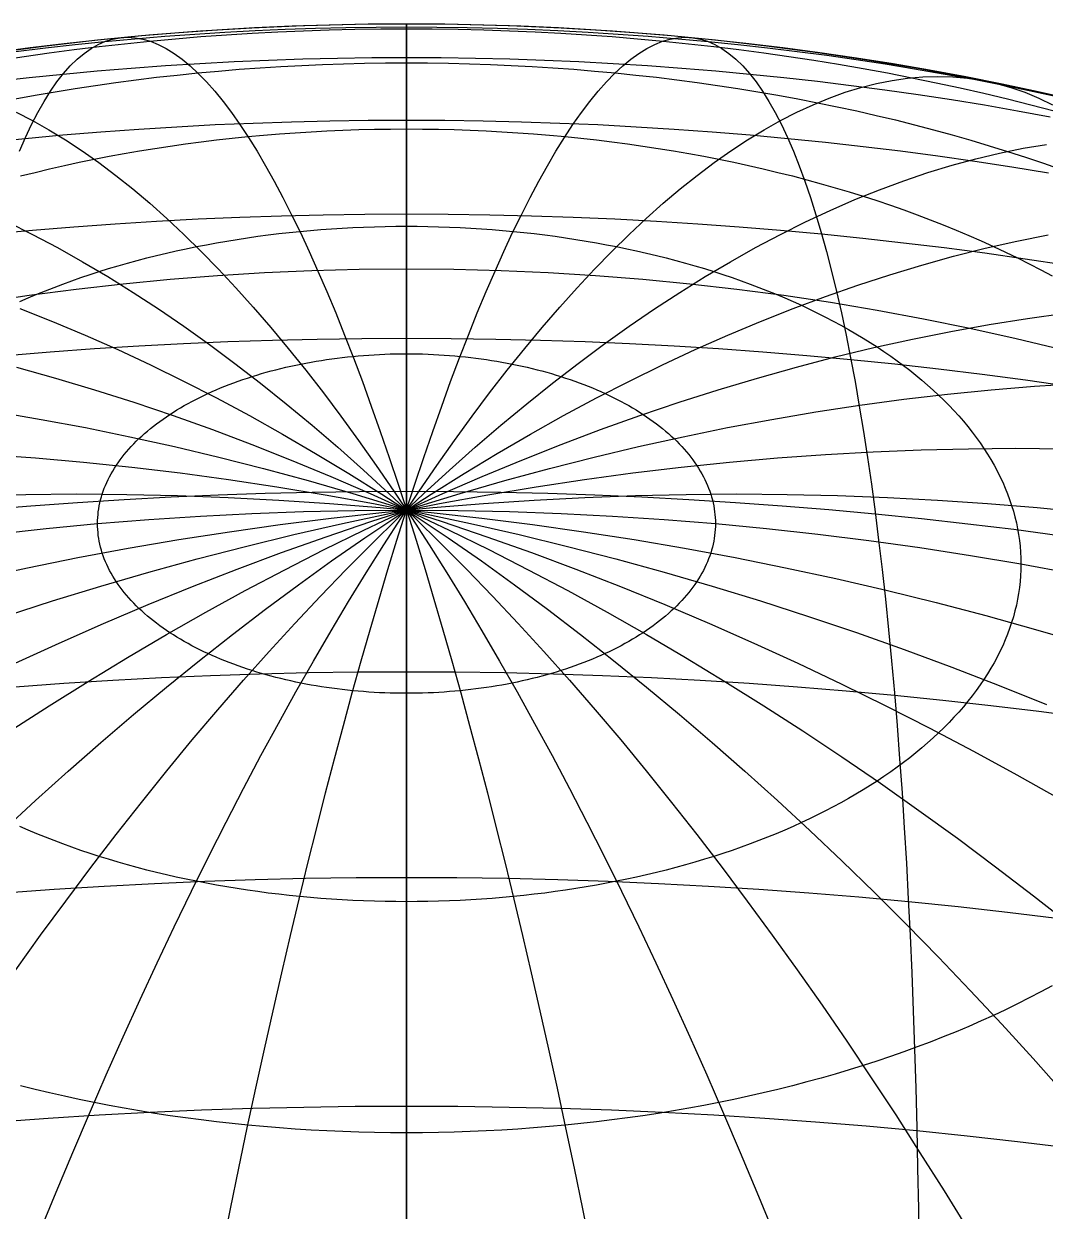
# Model space of a CAD drawing. Header units: millimetres. Extents: x -85 to 85, y -85 to 85.
# Drawn here: x -11.01 to 18.37, y 50.85 to 85 of the extents above; entities that cross this region are included whole.
import ezdxf

# ---------------------------------------------------------------- set-up
doc = ezdxf.new("R2010")
doc.units = ezdxf.units.MM
for name, color, linetype in [('CUT_OUTER', 1, 'Continuous'), ('ENGRAVE', 7, 'Continuous'), ('ENGRAVE_FINE', 8, 'Continuous')]:
    doc.layers.add(name, color=color, linetype=linetype)

msp = doc.modelspace()

# ---------------------------------------------------------------- linework, layer by layer
at = {"layer": 'CUT_OUTER'}
msp.add_circle((0, 0), 85, dxfattribs=at)
at = {"layer": 'ENGRAVE'}
msp.add_lwpolyline([(-11.8297, 84.1728), (-10.3589, 84.3664), (-8.8849, 84.5344), (-7.4082, 84.6765), (-5.9293, 84.7929), (-4.4486, 84.8835), (-2.9665, 84.9482), (-1.4835, 84.9871), (0, 85), (1.4835, 84.9871), (2.9665, 84.9482), (4.4486, 84.8835), (5.9293, 84.7929), (7.4082, 84.6765), (8.8849, 84.5344), (10.3589, 84.3664), (11.8297, 84.1728), (13.2969, 83.9535), (14.7601, 83.7087), (16.2188, 83.4383), (17.6725, 83.1425), (19.1208, 82.8215)], dxfattribs=at)
at = {"layer": 'ENGRAVE_FINE'}
for points in [[(-11.7146, 83.9515), (-10.9998, 84.0604), (-10.2817, 84.1625), (-9.5604, 84.2576), (-8.8362, 84.3458), (-8.1094, 84.4271), (-7.38, 84.5014), (-6.6485, 84.5687), (-5.9149, 84.6289), (-5.1794, 84.6821), (-4.4425, 84.7283), (-3.7041, 84.7673), (-2.9647, 84.7993), (-2.2243, 84.8242), (-1.4832, 84.842), (-0.7417, 84.8526), (0, 84.8562), (0.7417, 84.8526), (1.4832, 84.842), (2.2243, 84.8242), (2.9647, 84.7993), (3.7041, 84.7673), (4.4425, 84.7283), (5.1794, 84.6821), (5.9149, 84.6289), (6.6485, 84.5687), (7.38, 84.5014), (8.1094, 84.4271), (8.8362, 84.3458), (9.5604, 84.2576), (10.2817, 84.1625), (10.9998, 84.0604), (11.7146, 83.9515), (12.4258, 83.8357), (13.1332, 83.7132), (13.8366, 83.5838), (14.5359, 83.4478), (15.2306, 83.305), (15.9208, 83.1556), (16.6061, 82.9997), (17.2863, 82.8371), (17.9613, 82.6681), (18.6308, 82.4926)], [(-11.2389, 84.2043), (-10.3876, 84.308), (-9.5332, 84.4035), (-8.6758, 84.4909), (-7.8157, 84.5699), (-6.9533, 84.6408), (-6.0888, 84.7033), (-5.2224, 84.7576), (-4.3545, 84.8035), (-3.4852, 84.8411), (-2.6148, 84.8703), (-1.7436, 84.8912), (-0.872, 84.9038), (0, 84.908), (0.872, 84.9038), (1.7436, 84.8912), (2.6148, 84.8703), (3.4852, 84.8411), (4.3545, 84.8035), (5.2224, 84.7576), (6.0888, 84.7033), (6.9533, 84.6408), (7.8157, 84.5699), (8.6758, 84.4909), (9.5332, 84.4035), (10.3876, 84.308), (11.2389, 84.2043), (12.0868, 84.0924), (12.9311, 83.9725), (13.7713, 83.8444), (14.6074, 83.7083), (15.439, 83.5642), (16.266, 83.4122), (17.0879, 83.2522), (17.9047, 83.0844), (18.716, 82.9088)], [(0, 49.9617), (0, 51.1543), (0, 52.3312), (0, 53.4922), (0, 54.6369), (0, 55.765), (0, 56.8761), (0, 57.9699), (0, 59.046), (0, 60.1041), (0, 61.1439), (0, 62.1651), (0, 63.1673), (0, 64.1503), (0, 65.1138), (0, 66.0574), (0, 66.9809), (0, 67.884), (0, 68.7664), (0, 69.6279), (0, 70.4682), (0, 71.287), (0, 72.0841), (0, 72.8592), (0, 73.6122), (0, 74.3427), (0, 75.0505), (0, 75.7356), (0, 76.3975), (0, 77.0362), (0, 77.6514), (0, 78.2429), (0, 78.8106), (0, 79.3543), (0, 79.8739), (0, 80.3691), (0, 80.8398), (0, 81.2859), (0, 81.7072), (0, 82.1037), (0, 82.4751), (0, 82.8215), (0, 83.1425), (0, 83.4383), (0, 83.7087), (0, 83.9535), (0, 84.1728), (0, 84.3664), (0, 84.5344), (0, 84.6765), (0, 84.7929), (0, 84.8835), (0, 84.9482), (0, 84.9871), (0, 85), (0, 84.9871), (0, 84.9482), (0, 84.8835), (0, 84.7929), (0, 84.6765), (0, 84.5344), (0, 84.3664), (0, 84.1728), (0, 83.9535), (0, 83.7087), (0, 83.4383), (0, 83.1425), (0, 82.8215), (0, 82.4751), (0, 82.1037), (0, 81.7072), (0, 81.2859), (0, 80.8398), (0, 80.3691), (0, 79.8739), (0, 79.3543), (0, 78.8106), (0, 78.2429), (0, 77.6514), (0, 77.0362), (0, 76.3975), (0, 75.7356), (0, 75.0505), (0, 74.3427), (0, 73.6122), (0, 72.8592), (0, 72.0841), (0, 71.287), (0, 70.4682), (0, 69.6279), (0, 68.7664), (0, 67.884), (0, 66.9809), (0, 66.0574), (0, 65.1138), (0, 64.1503), (0, 63.1673), (0, 62.1651), (0, 61.1439), (0, 60.1041), (0, 59.046), (0, 57.9699), (0, 56.8761), (0, 55.765), (0, 54.6369), (0, 53.4922), (0, 52.3312), (0, 51.1543), (0, 49.9617)], [(-11.1281, 81.3344), (-10.9571, 81.7291), (-10.7829, 82.0988), (-10.6053, 82.4435), (-10.4245, 82.7632), (-10.2406, 83.0576), (-10.0535, 83.3267), (-9.8634, 83.5704), (-9.6702, 83.7887), (-9.4742, 83.9815), (-9.2752, 84.1486), (-9.0734, 84.2902), (-8.8688, 84.406), (-8.6616, 84.4962), (-8.4517, 84.5606), (-8.2392, 84.5993), (-8.0242, 84.6121), (-7.8068, 84.5993), (-7.587, 84.5606), (-7.3648, 84.4962), (-7.1405, 84.406), (-6.9139, 84.2902), (-6.6853, 84.1486), (-6.4546, 83.9815), (-6.222, 83.7887), (-5.9874, 83.5704), (-5.7511, 83.3267), (-5.513, 83.0576), (-5.2732, 82.7632), (-5.0318, 82.4435), (-4.7888, 82.0988), (-4.5444, 81.7291), (-4.2986, 81.3344), (-4.0516, 80.915), (-3.8032, 80.4709), (-3.5538, 80.0024), (-3.3032, 79.5094), (-3.0516, 78.9922), (-2.7991, 78.451), (-2.5458, 77.8859), (-2.2917, 77.297), (-2.0368, 76.6846), (-1.7814, 76.0489), (-1.5254, 75.39), (-1.2689, 74.7081), (-1.0121, 74.0034), (-0.755, 73.2763), (-0.4976, 72.5268), (-0.24, 71.7552), (0.0176, 70.9617), (0.2751, 70.1466), (0.5327, 69.3102), (0.79, 68.4527), (1.0471, 67.5743), (1.3039, 66.6753), (1.5603, 65.756), (1.8162, 64.8167), (2.0716, 63.8576), (2.3263, 62.8791), (2.5803, 61.8814), (2.8336, 60.8649), (3.086, 59.8298), (3.3374, 58.7765), (3.5878, 57.7053), (3.8371, 56.6166), (4.0853, 55.5106), (4.3322, 54.3876), (4.5778, 53.2481), (4.822, 52.0924), (5.0647, 50.9209), (5.3059, 49.7338)], [(-5.3059, 49.7338), (-5.0647, 50.9209), (-4.822, 52.0924), (-4.5778, 53.2481), (-4.3322, 54.3876), (-4.0853, 55.5106), (-3.8371, 56.6166), (-3.5878, 57.7053), (-3.3374, 58.7765), (-3.086, 59.8298), (-2.8336, 60.8649), (-2.5803, 61.8814), (-2.3263, 62.8791), (-2.0716, 63.8576), (-1.8162, 64.8167), (-1.5603, 65.756), (-1.3039, 66.6753), (-1.0471, 67.5743), (-0.79, 68.4527), (-0.5327, 69.3102), (-0.2751, 70.1466), (-0.0176, 70.9617), (0.24, 71.7552), (0.4976, 72.5268), (0.755, 73.2763), (1.0121, 74.0034), (1.2689, 74.7081), (1.5254, 75.39), (1.7814, 76.0489), (2.0368, 76.6846), (2.2917, 77.297), (2.5458, 77.8859), (2.7991, 78.451), (3.0516, 78.9922), (3.3032, 79.5094), (3.5538, 80.0024), (3.8032, 80.4709), (4.0516, 80.915), (4.2986, 81.3344), (4.5444, 81.7291), (4.7888, 82.0988), (5.0318, 82.4435), (5.2732, 82.7632), (5.513, 83.0576), (5.7511, 83.3267), (5.9874, 83.5704), (6.222, 83.7887), (6.4546, 83.9815), (6.6853, 84.1486), (6.9139, 84.2902), (7.1405, 84.406), (7.3648, 84.4962), (7.587, 84.5606), (7.8068, 84.5993), (8.0242, 84.6121), (8.2392, 84.5993), (8.4517, 84.5606), (8.6616, 84.4962), (8.8688, 84.406), (9.0734, 84.2902), (9.2752, 84.1486), (9.4742, 83.9815), (9.6702, 83.7887), (9.8634, 83.5704), (10.0535, 83.3267), (10.2406, 83.0576), (10.4245, 82.7632), (10.6053, 82.4435), (10.7829, 82.0988), (10.9571, 81.7291), (11.1281, 81.3344), (11.2956, 80.915), (11.4597, 80.4709), (11.6203, 80.0024), (11.7774, 79.5094), (11.9308, 78.9922), (12.0807, 78.451), (12.2268, 77.8859), (12.3693, 77.297), (12.508, 76.6846), (12.6428, 76.0489), (12.7738, 75.39), (12.901, 74.7081), (13.0241, 74.0034), (13.1434, 73.2763), (13.2586, 72.5268), (13.3698, 71.7552), (13.4769, 70.9617), (13.5799, 70.1466), (13.6787, 69.3102), (13.7734, 68.4527), (13.8639, 67.5743), (13.9502, 66.6753), (14.0323, 65.756), (14.11, 64.8167), (14.1835, 63.8576), (14.2526, 62.8791), (14.3174, 61.8814), (14.3778, 60.8649), (14.4339, 59.8298), (14.4856, 58.7765), (14.5328, 57.7053), (14.5756, 56.6166), (14.614, 55.5106), (14.6479, 54.3876), (14.6774, 53.2481), (14.7024, 52.0924), (14.7229, 50.9209), (14.7389, 49.7338)], [(-11.8252, 83.3465), (-10.8525, 83.4552), (-9.8764, 83.5546), (-8.8974, 83.6447), (-7.9156, 83.7253), (-6.9315, 83.7965), (-5.9452, 83.8582), (-4.9571, 83.9105), (-3.9675, 83.9533), (-2.9767, 83.9866), (-1.9849, 84.0104), (-0.9926, 84.0247), (0, 84.0294), (0.9926, 84.0247), (1.9849, 84.0104), (2.9767, 83.9866), (3.9675, 83.9533), (4.9571, 83.9105), (5.9452, 83.8582), (6.9315, 83.7965), (7.9156, 83.7253), (8.8974, 83.6447), (9.8764, 83.5546), (10.8525, 83.4552), (11.8252, 83.3465), (12.7943, 83.2284), (13.7596, 83.1011), (14.7206, 82.9645), (15.6772, 82.8187), (16.629, 82.6638), (17.5757, 82.4998), (18.517, 82.3267)], [(-11.2557, 82.8397), (-10.6835, 82.9449), (-10.1081, 83.0446), (-9.5295, 83.1388), (-8.9481, 83.2274), (-8.3639, 83.3104), (-7.7771, 83.3878), (-7.1881, 83.4596), (-6.5968, 83.5257), (-6.0035, 83.5861), (-5.4083, 83.6408), (-4.8116, 83.6898), (-4.2133, 83.7331), (-3.6138, 83.7707), (-3.0132, 83.8024), (-2.4117, 83.8285), (-1.8094, 83.8487), (-1.2066, 83.8632), (-0.6034, 83.8718), (0, 83.8747), (0.6034, 83.8718), (1.2066, 83.8632), (1.8094, 83.8487), (2.4117, 83.8285), (3.0132, 83.8024), (3.6138, 83.7707), (4.2133, 83.7331), (4.8116, 83.6898), (5.4083, 83.6408), (6.0035, 83.5861), (6.5968, 83.5257), (7.1881, 83.4596), (7.7771, 83.3878), (8.3639, 83.3104), (8.9481, 83.2274), (9.5295, 83.1388), (10.1081, 83.0446), (10.6835, 82.9449), (11.2557, 82.8397), (11.8245, 82.729), (12.3897, 82.6129), (12.9511, 82.4914), (13.5086, 82.3645), (14.0619, 82.2323), (14.611, 82.0948), (15.1556, 81.952), (15.6956, 81.8041), (16.2309, 81.651), (16.7611, 81.4928), (17.2863, 81.3295), (17.8062, 81.1612), (18.3207, 80.988), (18.8296, 80.8098)], [(-10.5518, 50.2427), (-10.0775, 51.3987), (-9.6, 52.539), (-9.1196, 53.6633), (-8.6365, 54.7713), (-8.1507, 55.8626), (-7.6625, 56.9368), (-7.1719, 57.9938), (-6.6791, 59.033), (-6.1843, 60.0543), (-5.6876, 61.0573), (-5.1891, 62.0417), (-4.6891, 63.0071), (-4.1877, 63.9534), (-3.6849, 64.8803), (-3.1811, 65.7873), (-2.6763, 66.6743), (-2.1707, 67.541), (-1.6644, 68.3871), (-1.1576, 69.2124), (-0.6505, 70.0167), (-0.1431, 70.7995), (0.3643, 71.5609), (0.8716, 72.3004), (1.3786, 73.0179), (1.8852, 73.7131), (2.3912, 74.3859), (2.8965, 75.0361), (3.4009, 75.6634), (3.9042, 76.2676), (4.4064, 76.8486), (4.9073, 77.4062), (5.4066, 77.9402), (5.9043, 78.4505), (6.4002, 78.9369), (6.8941, 79.3992), (7.386, 79.8374), (7.8756, 80.2512), (8.3628, 80.6406), (8.8474, 81.0054), (9.3294, 81.3456), (9.8085, 81.6609), (10.2846, 81.9514), (10.7576, 82.217), (11.2274, 82.4574), (11.6937, 82.6728), (12.1564, 82.863), (12.6154, 83.028), (13.0706, 83.1676), (13.5218, 83.2819), (13.9689, 83.3709), (14.4117, 83.4344), (14.8502, 83.4726), (15.2841, 83.4853), (15.7134, 83.4726), (16.1379, 83.4344), (16.5574, 83.3709), (16.9719, 83.2819), (17.3813, 83.1676), (17.7853, 83.028), (18.184, 82.863), (18.5771, 82.6728)], [(-11.2274, 82.4574), (-10.7576, 82.217), (-10.2846, 81.9514), (-9.8085, 81.6609), (-9.3294, 81.3456), (-8.8474, 81.0054), (-8.3628, 80.6406), (-7.8756, 80.2512), (-7.386, 79.8374), (-6.8941, 79.3992), (-6.4002, 78.9369), (-5.9043, 78.4505), (-5.4066, 77.9402), (-4.9073, 77.4062), (-4.4064, 76.8486), (-3.9042, 76.2676), (-3.4009, 75.6634), (-2.8965, 75.0361), (-2.3912, 74.3859), (-1.8852, 73.7131), (-1.3786, 73.0179), (-0.8716, 72.3004), (-0.3643, 71.5609), (0.1431, 70.7995), (0.6505, 70.0167), (1.1576, 69.2124), (1.6644, 68.3871), (2.1707, 67.541), (2.6763, 66.6743), (3.1811, 65.7873), (3.6849, 64.8803), (4.1877, 63.9534), (4.6891, 63.0071), (5.1891, 62.0417), (5.6876, 61.0573), (6.1843, 60.0543), (6.6791, 59.033), (7.1719, 57.9938), (7.6625, 56.9368), (8.1507, 55.8626), (8.6365, 54.7713), (9.1196, 53.6633), (9.6, 52.539), (10.0775, 51.3987), (10.5518, 50.2427)], [(-12.0529, 81.5926), (-10.9689, 81.703), (-9.8815, 81.8029), (-8.7912, 81.8925), (-7.6982, 81.9716), (-6.6028, 82.0401), (-5.5054, 82.0982), (-4.4063, 82.1457), (-3.3059, 82.1827), (-2.2045, 82.2091), (-1.1024, 82.225), (0, 82.2303), (1.1024, 82.225), (2.2045, 82.2091), (3.3059, 82.1827), (4.4063, 82.1457), (5.5054, 82.0982), (6.6028, 82.0401), (7.6982, 81.9716), (8.7912, 81.8925), (9.8815, 81.8029), (10.9689, 81.703), (12.0529, 81.5926), (13.1332, 81.4718), (14.2096, 81.3407), (15.2816, 81.1992), (16.3489, 81.0475), (17.4113, 80.8856), (18.4683, 80.7136)], [(-11.1007, 80.622), (-10.6835, 80.7265), (-10.2631, 80.8269), (-9.8396, 80.9233), (-9.4131, 81.0156), (-8.9837, 81.1039), (-8.5515, 81.188), (-8.1168, 81.2679), (-7.6796, 81.3436), (-7.24, 81.4152), (-6.7983, 81.4825), (-6.3544, 81.5456), (-5.9087, 81.6044), (-5.4611, 81.6589), (-5.0119, 81.7091), (-4.5611, 81.755), (-4.109, 81.7966), (-3.6556, 81.8339), (-3.2011, 81.8667), (-2.7456, 81.8952), (-2.2893, 81.9194), (-1.8323, 81.9392), (-1.3747, 81.9545), (-0.9167, 81.9655), (-0.4584, 81.9721), (0, 81.9743), (0.4584, 81.9721), (0.9167, 81.9655), (1.3747, 81.9545), (1.8323, 81.9392), (2.2893, 81.9194), (2.7456, 81.8952), (3.2011, 81.8667), (3.6556, 81.8339), (4.109, 81.7966), (4.5611, 81.755), (5.0119, 81.7091), (5.4611, 81.6589), (5.9087, 81.6044), (6.3544, 81.5456), (6.7983, 81.4825), (7.24, 81.4152), (7.6796, 81.3436), (8.1168, 81.2679), (8.5515, 81.188), (8.9837, 81.1039), (9.4131, 81.0156), (9.8396, 80.9233), (10.2631, 80.8269), (10.6835, 80.7265), (11.1007, 80.622), (11.5145, 80.5135), (11.9247, 80.4011), (12.3313, 80.2848), (12.7342, 80.1646), (13.1332, 80.0406), (13.5282, 79.9127), (13.9191, 79.7811), (14.3057, 79.6457), (14.688, 79.5067), (15.0658, 79.364), (15.439, 79.2177), (15.8075, 79.0679), (16.1712, 78.9145), (16.53, 78.7577), (16.8837, 78.5975), (17.2323, 78.4339), (17.5757, 78.267), (17.9137, 78.0968), (18.2462, 77.9234), (18.5732, 77.7468)], [(-11.2392, 57.7909), (-10.5222, 58.7907), (-9.802, 59.7726), (-9.0787, 60.7363), (-8.3528, 61.6815), (-7.6242, 62.6078), (-6.8934, 63.5151), (-6.1604, 64.4031), (-5.4256, 65.2715), (-4.6891, 66.1199), (-3.9512, 66.9483), (-3.2121, 67.7562), (-2.472, 68.5435), (-1.7311, 69.3099), (-0.9897, 70.0552), (-0.2481, 70.7792), (0.4937, 71.4816), (1.2353, 72.1622), (1.9765, 72.8208), (2.7171, 73.4573), (3.4569, 74.0714), (4.1957, 74.6629), (4.9331, 75.2317), (5.6691, 75.7776), (6.4033, 76.3003), (7.1356, 76.7999), (7.8657, 77.276), (8.5935, 77.7286), (9.3186, 78.1576), (10.0408, 78.5627), (10.76, 78.9439), (11.4759, 79.301), (12.1884, 79.634), (12.8971, 79.9428), (13.6019, 80.2271), (14.3025, 80.4871), (14.9988, 80.7225), (15.6905, 80.9333), (16.3774, 81.1195), (17.0594, 81.281), (17.7361, 81.4177), (18.4075, 81.5296)], [(-11.9412, 78.9561), (-10.7574, 79.065), (-9.5704, 79.1625), (-8.3805, 79.2485), (-7.1881, 79.3232), (-5.9934, 79.3864), (-4.7969, 79.4382), (-3.599, 79.4784), (-2.3999, 79.5072), (-1.2001, 79.5245), (0, 79.5302), (1.2001, 79.5245), (2.3999, 79.5072), (3.599, 79.4784), (4.7969, 79.4382), (5.9934, 79.3864), (7.1881, 79.3232), (8.3805, 79.2485), (9.5704, 79.1625), (10.7574, 79.065), (11.9412, 78.9561), (13.1213, 78.8359), (14.2973, 78.7045), (15.4691, 78.5617), (16.6361, 78.4078), (17.7981, 78.2426), (18.9546, 78.0664)], [(-11.4759, 79.301), (-10.76, 78.9439), (-10.0408, 78.5627), (-9.3186, 78.1576), (-8.5935, 77.7286), (-7.8657, 77.276), (-7.1356, 76.7999), (-6.4033, 76.3003), (-5.6691, 75.7776), (-4.9331, 75.2317), (-4.1957, 74.6629), (-3.4569, 74.0714), (-2.7171, 73.4573), (-1.9765, 72.8208), (-1.2353, 72.1622), (-0.4937, 71.4816), (0.2481, 70.7792), (0.9897, 70.0552), (1.7311, 69.3099), (2.472, 68.5435), (3.2121, 67.7562), (3.9512, 66.9483), (4.6891, 66.1199), (5.4256, 65.2715), (6.1604, 64.4031), (6.8934, 63.5151), (7.6242, 62.6078), (8.3528, 61.6815), (9.0787, 60.7363), (9.802, 59.7726), (10.5222, 58.7907), (11.2392, 57.7909), (11.9528, 56.7735), (12.6628, 55.7389), (13.3689, 54.6872), (14.071, 53.6189), (14.7687, 52.5342), (15.462, 51.4336), (16.1505, 50.3172)], [(-11.6015, 61.7994), (-10.6679, 62.6634), (-9.7311, 63.5083), (-8.7913, 64.3338), (-7.8489, 65.1398), (-6.904, 65.9259), (-5.9571, 66.6919), (-5.0083, 67.4376), (-4.058, 68.1628), (-3.1065, 68.8672), (-2.154, 69.5506), (-1.2009, 70.2129), (-0.2474, 70.8537), (0.7062, 71.473), (1.6596, 72.0705), (2.6124, 72.6461), (3.5645, 73.1995), (4.5154, 73.7306), (5.465, 74.2393), (6.413, 74.7253), (7.3589, 75.1886), (8.3027, 75.629), (9.2439, 76.0463), (10.1823, 76.4405), (11.1176, 76.8114), (12.0495, 77.1589), (12.9777, 77.4829), (13.902, 77.7833), (14.822, 78.06), (15.7376, 78.3129), (16.6483, 78.542), (17.554, 78.7471), (18.4543, 78.9283)], [(-11.1217, 77.0116), (-10.8803, 77.1171), (-10.6356, 77.2203), (-10.3876, 77.3211), (-10.1365, 77.4195), (-9.8823, 77.5155), (-9.6251, 77.6091), (-9.365, 77.7001), (-9.102, 77.7887), (-8.8362, 77.8747), (-8.5678, 77.9582), (-8.2967, 78.0391), (-8.0231, 78.1173), (-7.7471, 78.1929), (-7.4687, 78.2659), (-7.1881, 78.3362), (-6.9052, 78.4038), (-6.6202, 78.4686), (-6.3333, 78.5308), (-6.0443, 78.5901), (-5.7536, 78.6467), (-5.4611, 78.7005), (-5.1669, 78.7514), (-4.8712, 78.7996), (-4.574, 78.8449), (-4.2754, 78.8873), (-3.9754, 78.9269), (-3.6743, 78.9636), (-3.3721, 78.9974), (-3.0688, 79.0282), (-2.7646, 79.0562), (-2.4595, 79.0813), (-2.1537, 79.1034), (-1.8473, 79.1226), (-1.5403, 79.1388), (-1.2328, 79.1521), (-0.9249, 79.1625), (-0.6168, 79.1699), (-0.3084, 79.1743), (0, 79.1758), (0.3084, 79.1743), (0.6168, 79.1699), (0.9249, 79.1625), (1.2328, 79.1521), (1.5403, 79.1388), (1.8473, 79.1226), (2.1537, 79.1034), (2.4595, 79.0813), (2.7646, 79.0562), (3.0688, 79.0282), (3.3721, 78.9974), (3.6743, 78.9636), (3.9754, 78.9269), (4.2754, 78.8873), (4.574, 78.8449), (4.8712, 78.7996), (5.1669, 78.7514), (5.4611, 78.7005), (5.7536, 78.6467), (6.0443, 78.5901), (6.3333, 78.5308), (6.6202, 78.4686), (6.9052, 78.4038), (7.1881, 78.3362), (7.4687, 78.2659), (7.7471, 78.1929), (8.0231, 78.1173), (8.2967, 78.0391), (8.5678, 77.9582), (8.8362, 77.8747), (9.102, 77.7887), (9.365, 77.7001), (9.6251, 77.6091), (9.8823, 77.5155), (10.1365, 77.4195), (10.3876, 77.3211), (10.6356, 77.2203), (10.8803, 77.1171), (11.1217, 77.0116), (11.3597, 76.9038), (11.5942, 76.7937), (11.8252, 76.6814), (12.0526, 76.5669), (12.2763, 76.4502), (12.4963, 76.3314), (12.7125, 76.2105), (12.9248, 76.0876), (13.1332, 75.9626), (13.3376, 75.8357), (13.5379, 75.7068), (13.7341, 75.576), (13.9261, 75.4434), (14.1139, 75.3089), (14.2973, 75.1727), (14.4765, 75.0347), (14.6512, 74.895), (14.8214, 74.7537), (14.9871, 74.6107), (15.1483, 74.4662), (15.3048, 74.3202), (15.4567, 74.1727), (15.6039, 74.0237), (15.7463, 73.8734), (15.8839, 73.7217), (16.0167, 73.5687), (16.1446, 73.4145), (16.2676, 73.259), (16.3857, 73.1025), (16.4987, 72.9448), (16.6067, 72.786), (16.7097, 72.6262), (16.8075, 72.4655), (16.9003, 72.3039), (16.9879, 72.1414), (17.0703, 71.978), (17.1475, 71.8139), (17.2195, 71.6491), (17.2863, 71.4837), (17.3478, 71.3176), (17.404, 71.1509), (17.4549, 70.9837), (17.5005, 70.8161), (17.5408, 70.6481), (17.5757, 70.4797), (17.6052, 70.311), (17.6294, 70.142), (17.6483, 69.9728), (17.6617, 69.8035), (17.6698, 69.6341), (17.6725, 69.4646)], [(-12.1941, 76.9904), (-10.8486, 77.1915), (-9.4997, 77.3691), (-8.148, 77.5231), (-6.7938, 77.6535), (-5.4375, 77.7602), (-4.0796, 77.8433), (-2.7204, 77.9026), (-1.3604, 77.9382), (0, 77.9501), (1.3604, 77.9382), (2.7204, 77.9026), (4.0796, 77.8433), (5.4375, 77.7602), (6.7938, 77.6535), (8.148, 77.5231), (9.4997, 77.3691), (10.8486, 77.1915), (12.1941, 76.9904), (13.5359, 76.7659), (14.8736, 76.5179), (16.2067, 76.2467), (17.535, 75.9523), (18.8578, 75.6347)], [(-12.1941, 76.9904), (-10.8486, 77.1915), (-9.4997, 77.3691), (-8.148, 77.5231), (-6.7938, 77.6535), (-5.4375, 77.7602), (-4.0796, 77.8433), (-2.7204, 77.9026), (-1.3604, 77.9382), (0, 77.9501), (1.3604, 77.9382), (2.7204, 77.9026), (4.0796, 77.8433), (5.4375, 77.7602), (6.7938, 77.6535), (8.148, 77.5231), (9.4997, 77.3691), (10.8486, 77.1915), (12.1941, 76.9904), (13.5359, 76.7659), (14.8736, 76.5179), (16.2067, 76.2467), (17.535, 75.9523), (18.8578, 75.6347)], [(-11.3997, 64.6633), (-10.2791, 65.3864), (-9.1554, 66.0895), (-8.0289, 66.7725), (-6.8999, 67.4351), (-5.7689, 68.0772), (-4.6361, 68.6986), (-3.5019, 69.299), (-2.3666, 69.8783), (-1.2306, 70.4364), (-0.0942, 70.9729), (1.0422, 71.4879), (2.1783, 71.9811), (3.3137, 72.4524), (4.4481, 72.9016), (5.5812, 73.3285), (6.7125, 73.7332), (7.8418, 74.1154), (8.9688, 74.475), (10.093, 74.8119), (11.2141, 75.1261), (12.3318, 75.4173), (13.4457, 75.6856), (14.5556, 75.9308), (15.661, 76.1529), (16.7617, 76.3518), (17.8572, 76.5275), (18.9473, 76.6798)], [(-11.1176, 76.8114), (-10.1823, 76.4405), (-9.2439, 76.0463), (-8.3027, 75.629), (-7.3589, 75.1886), (-6.413, 74.7253), (-5.465, 74.2393), (-4.5154, 73.7306), (-3.5645, 73.1995), (-2.6124, 72.6461), (-1.6596, 72.0705), (-0.7062, 71.473), (0.2474, 70.8537), (1.2009, 70.2129), (2.154, 69.5506), (3.1065, 68.8672), (4.058, 68.1628), (5.0083, 67.4376), (5.9571, 66.6919), (6.904, 65.9259), (7.8489, 65.1398), (8.7913, 64.3338), (9.7311, 63.5083), (10.6679, 62.6634), (11.6015, 61.7994), (12.5316, 60.9166), (13.4578, 60.0153), (14.3799, 59.0956), (15.2976, 58.158), (16.2107, 57.2026), (17.1188, 56.2298), (18.0218, 55.2399), (18.9192, 54.2332)], [(-11.5155, 75.4608), (-10.2448, 75.5651), (-8.9711, 75.6573), (-7.6946, 75.7372), (-6.4157, 75.8048), (-5.1349, 75.8602), (-3.8526, 75.9033), (-2.569, 75.9341), (-1.2847, 75.9526), (0, 75.9588), (1.2847, 75.9526), (2.569, 75.9341), (3.8526, 75.9033), (5.1349, 75.8602), (6.4157, 75.8048), (7.6946, 75.7372), (8.9711, 75.6573), (10.2448, 75.5651), (11.5155, 75.4608), (12.7826, 75.3442), (14.0459, 75.2156), (15.3048, 75.0748), (16.5591, 74.922), (17.8084, 74.7572), (19.0522, 74.5805)], [(8.8849, 70.6274), (8.8836, 70.5422), (8.8795, 70.457), (8.8727, 70.3719), (8.8633, 70.2869), (8.8511, 70.2019), (8.8362, 70.1171), (8.8187, 70.0324), (8.7985, 69.9479), (8.7755, 69.8637), (8.7499, 69.7796), (8.7217, 69.6958), (8.6908, 69.6123), (8.6572, 69.5291), (8.621, 69.4463), (8.5822, 69.3638), (8.5407, 69.2817), (8.4967, 69.2), (8.4501, 69.1187), (8.4009, 69.0379), (8.3491, 68.9576), (8.2948, 68.8778), (8.238, 68.7985), (8.1786, 68.7197), (8.1168, 68.6416), (8.0525, 68.5641), (7.9857, 68.4872), (7.9165, 68.4109), (7.8449, 68.3353), (7.7709, 68.2604), (7.6946, 68.1863), (7.6159, 68.1128), (7.5348, 68.0402), (7.4515, 67.9683), (7.3659, 67.8973), (7.2781, 67.827), (7.1881, 67.7577), (7.0958, 67.6892), (7.0014, 67.6216), (6.9049, 67.5549), (6.8062, 67.4891), (6.7055, 67.4243), (6.6028, 67.3605), (6.498, 67.2977), (6.3913, 67.2359), (6.2826, 67.1751), (6.172, 67.1154), (6.0595, 67.0567), (5.9452, 66.9991), (5.829, 66.9427), (5.7111, 66.8873), (5.5915, 66.8331), (5.4701, 66.7801), (5.3471, 66.7282), (5.2224, 66.6775), (5.0962, 66.628), (4.9684, 66.5798), (4.8391, 66.5328), (4.7083, 66.487), (4.5761, 66.4424), (4.4425, 66.3992), (4.3075, 66.3572), (4.1712, 66.3166), (4.0337, 66.2772), (3.8949, 66.2392), (3.7549, 66.2025), (3.6138, 66.1672), (3.4716, 66.1332), (3.3283, 66.1006), (3.1841, 66.0694), (3.0388, 66.0395), (2.8926, 66.0111), (2.7456, 65.984), (2.5977, 65.9584), (2.449, 65.9342), (2.2996, 65.9114), (2.1495, 65.8901), (1.9987, 65.8702), (1.8473, 65.8518), (1.6953, 65.8348), (1.5429, 65.8193), (1.3899, 65.8052), (1.2365, 65.7926), (1.0828, 65.7815), (0.9287, 65.7718), (0.7744, 65.7637), (0.6198, 65.757), (0.465, 65.7518), (0.3101, 65.7481), (0.1551, 65.7458), (0, 65.7451), (-0.1551, 65.7458), (-0.3101, 65.7481), (-0.465, 65.7518), (-0.6198, 65.757), (-0.7744, 65.7637), (-0.9287, 65.7718), (-1.0828, 65.7815), (-1.2365, 65.7926), (-1.3899, 65.8052), (-1.5429, 65.8193), (-1.6953, 65.8348), (-1.8473, 65.8518), (-1.9987, 65.8702), (-2.1495, 65.8901), (-2.2996, 65.9114), (-2.449, 65.9342), (-2.5977, 65.9584), (-2.7456, 65.984), (-2.8926, 66.0111), (-3.0388, 66.0395), (-3.1841, 66.0694), (-3.3283, 66.1006), (-3.4716, 66.1332), (-3.6138, 66.1672), (-3.7549, 66.2025), (-3.8949, 66.2392), (-4.0337, 66.2772), (-4.1712, 66.3166), (-4.3075, 66.3572), (-4.4425, 66.3992), (-4.5761, 66.4424), (-4.7083, 66.487), (-4.8391, 66.5328), (-4.9684, 66.5798), (-5.0962, 66.628), (-5.2224, 66.6775), (-5.3471, 66.7282), (-5.4701, 66.7801), (-5.5915, 66.8331), (-5.7111, 66.8873), (-5.829, 66.9427), (-5.9452, 66.9991), (-6.0595, 67.0567), (-6.172, 67.1154), (-6.2826, 67.1751), (-6.3913, 67.2359), (-6.498, 67.2977), (-6.6028, 67.3605), (-6.7055, 67.4243), (-6.8062, 67.4891), (-6.9049, 67.5549), (-7.0014, 67.6216), (-7.0958, 67.6892), (-7.1881, 67.7577), (-7.2781, 67.827), (-7.3659, 67.8973), (-7.4515, 67.9683), (-7.5348, 68.0402), (-7.6159, 68.1128), (-7.6946, 68.1863), (-7.7709, 68.2604), (-7.8449, 68.3353), (-7.9165, 68.4109), (-7.9857, 68.4872), (-8.0525, 68.5641), (-8.1168, 68.6416), (-8.1786, 68.7197), (-8.238, 68.7985), (-8.2948, 68.8778), (-8.3491, 68.9576), (-8.4009, 69.0379), (-8.4501, 69.1187), (-8.4967, 69.2), (-8.5407, 69.2817), (-8.5822, 69.3638), (-8.621, 69.4463), (-8.6572, 69.5291), (-8.6908, 69.6123), (-8.7217, 69.6958), (-8.7499, 69.7796), (-8.7755, 69.8637), (-8.7985, 69.9479), (-8.8187, 70.0324), (-8.8362, 70.1171), (-8.8511, 70.2019), (-8.8633, 70.2869), (-8.8727, 70.3719), (-8.8795, 70.457), (-8.8836, 70.5422), (-8.8849, 70.6274), (-8.8836, 70.7126), (-8.8795, 70.7978), (-8.8727, 70.883), (-8.8633, 70.968), (-8.8511, 71.053), (-8.8362, 71.1378), (-8.8187, 71.2224), (-8.7985, 71.3069), (-8.7755, 71.3912), (-8.7499, 71.4752), (-8.7217, 71.559), (-8.6908, 71.6425), (-8.6572, 71.7257), (-8.621, 71.8086), (-8.5822, 71.8911), (-8.5407, 71.9732), (-8.4967, 72.0549), (-8.4501, 72.1362), (-8.4009, 72.217), (-8.3491, 72.2973), (-8.2948, 72.3771), (-8.238, 72.4564), (-8.1786, 72.5351), (-8.1168, 72.6133), (-8.0525, 72.6908), (-7.9857, 72.7677), (-7.9165, 72.844), (-7.8449, 72.9195), (-7.7709, 72.9944), (-7.6946, 73.0686), (-7.6159, 73.142), (-7.5348, 73.2147), (-7.4515, 73.2865), (-7.3659, 73.3576), (-7.2781, 73.4278), (-7.1881, 73.4972), (-7.0958, 73.5657), (-7.0014, 73.6333), (-6.9049, 73.7), (-6.8062, 73.7657), (-6.7055, 73.8305), (-6.6028, 73.8944), (-6.498, 73.9572), (-6.3913, 74.019), (-6.2826, 74.0798), (-6.172, 74.1395), (-6.0595, 74.1981), (-5.9452, 74.2557), (-5.829, 74.3122), (-5.7111, 74.3675), (-5.5915, 74.4217), (-5.4701, 74.4748), (-5.3471, 74.5266), (-5.2224, 74.5773), (-5.0962, 74.6268), (-4.9684, 74.6751), (-4.8391, 74.7221), (-4.7083, 74.7679), (-4.5761, 74.8124), (-4.4425, 74.8557), (-4.3075, 74.8976), (-4.1712, 74.9383), (-4.0337, 74.9776), (-3.8949, 75.0156), (-3.7549, 75.0523), (-3.6138, 75.0877), (-3.4716, 75.1216), (-3.3283, 75.1543), (-3.1841, 75.1855), (-3.0388, 75.2153), (-2.8926, 75.2438), (-2.7456, 75.2708), (-2.5977, 75.2964), (-2.449, 75.3206), (-2.2996, 75.3434), (-2.1495, 75.3647), (-1.9987, 75.3846), (-1.8473, 75.4031), (-1.6953, 75.4201), (-1.5429, 75.4356), (-1.3899, 75.4497), (-1.2365, 75.4623), (-1.0828, 75.4734), (-0.9287, 75.483), (-0.7744, 75.4912), (-0.6198, 75.4979), (-0.465, 75.5031), (-0.3101, 75.5068), (-0.1551, 75.509), (0, 75.5098), (0.1551, 75.509), (0.3101, 75.5068), (0.465, 75.5031), (0.6198, 75.4979), (0.7744, 75.4912), (0.9287, 75.483), (1.0828, 75.4734), (1.2365, 75.4623), (1.3899, 75.4497), (1.5429, 75.4356), (1.6953, 75.4201), (1.8473, 75.4031), (1.9987, 75.3846), (2.1495, 75.3647), (2.2996, 75.3434), (2.449, 75.3206), (2.5977, 75.2964), (2.7456, 75.2708), (2.8926, 75.2438), (3.0388, 75.2153), (3.1841, 75.1855), (3.3283, 75.1543), (3.4716, 75.1216), (3.6138, 75.0877), (3.7549, 75.0523), (3.8949, 75.0156), (4.0337, 74.9776), (4.1712, 74.9383), (4.3075, 74.8976), (4.4425, 74.8557), (4.5761, 74.8124), (4.7083, 74.7679), (4.8391, 74.7221), (4.9684, 74.6751), (5.0962, 74.6268), (5.2224, 74.5773), (5.3471, 74.5266), (5.4701, 74.4748), (5.5915, 74.4217), (5.7111, 74.3675), (5.829, 74.3122), (5.9452, 74.2557), (6.0595, 74.1981), (6.172, 74.1395), (6.2826, 74.0798), (6.3913, 74.019), (6.498, 73.9572), (6.6028, 73.8944), (6.7055, 73.8305), (6.8062, 73.7657), (6.9049, 73.7), (7.0014, 73.6333), (7.0958, 73.5657), (7.1881, 73.4972), (7.2781, 73.4278), (7.3659, 73.3576), (7.4515, 73.2865), (7.5348, 73.2147), (7.6159, 73.142), (7.6946, 73.0686), (7.7709, 72.9944), (7.8449, 72.9195), (7.9165, 72.844), (7.9857, 72.7677), (8.0525, 72.6908), (8.1168, 72.6133), (8.1786, 72.5351), (8.238, 72.4564), (8.2948, 72.3771), (8.3491, 72.2973), (8.4009, 72.217), (8.4501, 72.1362), (8.4967, 72.0549), (8.5407, 71.9732), (8.5822, 71.8911), (8.621, 71.8086), (8.6572, 71.7257), (8.6908, 71.6425), (8.7217, 71.559), (8.7499, 71.4752), (8.7755, 71.3912), (8.7985, 71.3069), (8.8187, 71.2224), (8.8362, 71.1378), (8.8511, 71.053), (8.8633, 70.968), (8.8727, 70.883), (8.8795, 70.7978), (8.8836, 70.7126), (8.8849, 70.6274)], [(-11.2141, 75.1261), (-10.093, 74.8119), (-8.9688, 74.475), (-7.8418, 74.1154), (-6.7125, 73.7332), (-5.5812, 73.3285), (-4.4481, 72.9016), (-3.3137, 72.4524), (-2.1783, 71.9811), (-1.0422, 71.4879), (0.0942, 70.9729), (1.2306, 70.4364), (2.3666, 69.8783), (3.5019, 69.299), (4.6361, 68.6986), (5.7689, 68.0772), (6.8999, 67.4351), (8.0289, 66.7725), (9.1554, 66.0895), (10.2791, 65.3864), (11.3997, 64.6633), (12.5168, 63.9206), (13.6301, 63.1584), (14.7392, 62.377), (15.8439, 61.5765), (16.9437, 60.7574), (18.0383, 59.9197), (19.1275, 59.0637)], [(-11.2569, 66.6098), (-9.9856, 67.192), (-8.7112, 67.7537), (-7.4342, 68.2948), (-6.1549, 68.8151), (-4.8738, 69.3144), (-3.5912, 69.7926), (-2.3074, 70.2495), (-1.023, 70.685), (0.2617, 71.0991), (1.5464, 71.4914), (2.8306, 71.862), (4.1139, 72.2107), (5.396, 72.5373), (6.6764, 72.8419), (7.9548, 73.1243), (9.2308, 73.3845), (10.504, 73.6222), (11.7739, 73.8376), (13.0403, 74.0304), (14.3027, 74.2007), (15.5607, 74.3484), (16.8141, 74.4735), (18.0622, 74.5759), (19.3049, 74.6555)], [(-11.7739, 73.8376), (-10.504, 73.6222), (-9.2308, 73.3845), (-7.9548, 73.1243), (-6.6764, 72.8419), (-5.396, 72.5373), (-4.1139, 72.2107), (-2.8306, 71.862), (-1.5464, 71.4914), (-0.2617, 71.0991), (1.023, 70.685), (2.3074, 70.2495), (3.5912, 69.7926), (4.8738, 69.3144), (6.1549, 68.8151), (7.4342, 68.2948), (8.7112, 67.7537), (9.9856, 67.192), (11.2569, 66.6098), (12.5248, 66.0074), (13.7889, 65.3848), (15.0487, 64.7423), (16.304, 64.0801), (17.5543, 63.3984), (18.7993, 62.6973)], [(-11.5611, 67.9563), (-10.18, 68.4013), (-8.7958, 68.8253), (-7.409, 69.2284), (-6.0199, 69.6105), (-4.6289, 69.9713), (-3.2366, 70.3108), (-1.8433, 70.6289), (-0.4493, 70.9255), (0.9447, 71.2004), (2.3384, 71.4537), (3.7315, 71.6852), (5.1234, 71.8949), (6.5137, 72.0827), (7.9021, 72.2485), (9.288, 72.3923), (10.6711, 72.5141), (12.051, 72.6138), (13.4272, 72.6913), (14.7993, 72.7468), (16.1669, 72.78), (17.5296, 72.7911), (18.8869, 72.78)], [(-12.051, 72.6138), (-10.6711, 72.5141), (-9.288, 72.3923), (-7.9021, 72.2485), (-6.5137, 72.0827), (-5.1234, 71.8949), (-3.7315, 71.6852), (-2.3384, 71.4537), (-0.9447, 71.2004), (0.4493, 70.9255), (1.8433, 70.6289), (3.2366, 70.3108), (4.6289, 69.9713), (6.0199, 69.6105), (7.409, 69.2284), (8.7958, 68.8253), (10.18, 68.4013), (11.5611, 67.9563), (12.9386, 67.4907), (14.3123, 67.0046), (15.6815, 66.498), (17.046, 65.9711), (18.4053, 65.4242)], [(-12.3954, 71.4346), (-10.9487, 71.4672), (-9.4986, 71.4781), (-8.0457, 71.4672), (-6.5903, 71.4346), (-5.1329, 71.3802), (-3.674, 71.304), (-2.2139, 71.2061), (-0.7532, 71.0866), (0.7078, 70.9453), (2.1686, 70.7825), (3.6287, 70.5981), (5.0876, 70.3922), (6.5451, 70.1649), (8.0005, 69.9162), (9.4535, 69.6462), (10.9037, 69.3549), (12.3505, 69.0426), (13.7935, 68.7092), (15.2324, 68.3549), (16.6666, 67.9797), (18.0957, 67.5839), (19.5193, 67.1675)], [(-12.3505, 69.0426), (-10.9037, 69.3549), (-9.4535, 69.6462), (-8.0005, 69.9162), (-6.5451, 70.1649), (-5.0876, 70.3922), (-3.6287, 70.5981), (-2.1686, 70.7825), (-0.7078, 70.9453), (0.7532, 71.0866), (2.2139, 71.2061), (3.674, 71.304), (5.1329, 71.3802), (6.5903, 71.4346), (8.0457, 71.4672), (9.4986, 71.4781), (10.9487, 71.4672), (12.3954, 71.4346), (13.8383, 71.3802), (15.277, 71.304), (16.7111, 71.2061), (18.14, 71.0866), (19.5635, 70.9453)], [(-12.1473, 71.0298), (-10.807, 71.1399), (-9.4633, 71.2371), (-8.1168, 71.3214), (-6.7678, 71.3927), (-5.4167, 71.4512), (-4.064, 71.4966), (-2.71, 71.5291), (-1.3552, 71.5486), (0, 71.5551), (1.3552, 71.5486), (2.71, 71.5291), (4.064, 71.4966), (5.4167, 71.4512), (6.7678, 71.3927), (8.1168, 71.3214), (9.4633, 71.2371), (10.807, 71.1399), (12.1473, 71.0298), (13.484, 70.9069), (14.8166, 70.7711), (16.1446, 70.6227), (17.4678, 70.4615), (18.7856, 70.2876)], [(-11.8297, 70.3253), (-10.3589, 70.4871), (-8.8849, 70.6274), (-7.4082, 70.7462), (-5.9293, 70.8435), (-4.4486, 70.9191), (-2.9665, 70.9732), (-1.4835, 71.0056), (0, 71.0165), (1.4835, 71.0056), (2.9665, 70.9732), (4.4486, 70.9191), (5.9293, 70.8435), (7.4082, 70.7462), (8.8849, 70.6274), (10.3589, 70.4871), (11.8297, 70.3253), (13.2969, 70.1421), (14.7601, 69.9376), (16.2188, 69.7117), (17.6725, 69.4646), (19.1208, 69.1963)], [(17.6725, 69.4646), (17.6698, 69.2951), (17.6617, 69.1257), (17.6483, 68.9563), (17.6294, 68.7872), (17.6052, 68.6182), (17.5757, 68.4495), (17.5408, 68.2811), (17.5005, 68.113), (17.4549, 67.9454), (17.404, 67.7783), (17.3478, 67.6116), (17.2863, 67.4455), (17.2195, 67.28), (17.1475, 67.1152), (17.0703, 66.9511), (16.9879, 66.7878), (16.9003, 66.6253), (16.8075, 66.4637), (16.7097, 66.3029), (16.6067, 66.1432), (16.4987, 65.9844), (16.3857, 65.8267), (16.2676, 65.6701), (16.1446, 65.5147), (16.0167, 65.3605), (15.8839, 65.2075), (15.7463, 65.0558), (15.6039, 64.9055), (15.4567, 64.7565), (15.3048, 64.609), (15.1483, 64.4629), (14.9871, 64.3184), (14.8214, 64.1755), (14.6512, 64.0342), (14.4765, 63.8945), (14.2973, 63.7565), (14.1139, 63.6202), (13.9261, 63.4858), (13.7341, 63.3531), (13.5379, 63.2223), (13.3376, 63.0935), (13.1332, 62.9665), (12.9248, 62.8416), (12.7125, 62.7186), (12.4963, 62.5977), (12.2763, 62.4789), (12.0526, 62.3623), (11.8252, 62.2478), (11.5942, 62.1355), (11.3597, 62.0254), (11.1217, 61.9176), (10.8803, 61.8121), (10.6356, 61.7089), (10.3876, 61.6081), (10.1365, 61.5096), (9.8823, 61.4136), (9.6251, 61.3201), (9.365, 61.229), (9.102, 61.1405), (8.8362, 61.0544), (8.5678, 60.971), (8.2967, 60.8901), (8.0231, 60.8118), (7.7471, 60.7362), (7.4687, 60.6633), (7.1881, 60.593), (6.9052, 60.5254), (6.6202, 60.4605), (6.3333, 60.3984), (6.0443, 60.339), (5.7536, 60.2825), (5.4611, 60.2287), (5.1669, 60.1777), (4.8712, 60.1296), (4.574, 60.0843), (4.2754, 60.0419), (3.9754, 60.0023), (3.6743, 59.9656), (3.3721, 59.9318), (3.0688, 59.9009), (2.7646, 59.873), (2.4595, 59.8479), (2.1537, 59.8258), (1.8473, 59.8066), (1.5403, 59.7903), (1.2328, 59.777), (0.9249, 59.7667), (0.6168, 59.7593), (0.3084, 59.7549), (0, 59.7534), (-0.3084, 59.7549), (-0.6168, 59.7593), (-0.9249, 59.7667), (-1.2328, 59.777), (-1.5403, 59.7903), (-1.8473, 59.8066), (-2.1537, 59.8258), (-2.4595, 59.8479), (-2.7646, 59.873), (-3.0688, 59.9009), (-3.3721, 59.9318), (-3.6743, 59.9656), (-3.9754, 60.0023), (-4.2754, 60.0419), (-4.574, 60.0843), (-4.8712, 60.1296), (-5.1669, 60.1777), (-5.4611, 60.2287), (-5.7536, 60.2825), (-6.0443, 60.339), (-6.3333, 60.3984), (-6.6202, 60.4605), (-6.9052, 60.5254), (-7.1881, 60.593), (-7.4687, 60.6633), (-7.7471, 60.7362), (-8.0231, 60.8118), (-8.2967, 60.8901), (-8.5678, 60.971), (-8.8362, 61.0544), (-9.102, 61.1405), (-9.365, 61.229), (-9.6251, 61.3201), (-9.8823, 61.4136), (-10.1365, 61.5096), (-10.3876, 61.6081), (-10.6356, 61.7089), (-10.8803, 61.8121), (-11.1217, 61.9176)], [(-11.2507, 65.9352), (-9.8519, 66.0364), (-8.4501, 66.1241), (-7.0457, 66.1985), (-5.6391, 66.2593), (-4.2308, 66.3066), (-2.8213, 66.3404), (-1.4108, 66.3607), (0, 66.3675), (1.4108, 66.3607), (2.8213, 66.3404), (4.2308, 66.3066), (5.6391, 66.2593), (7.0457, 66.1985), (8.4501, 66.1241), (9.8519, 66.0364), (11.2507, 65.9352), (12.6461, 65.8206), (14.0377, 65.6926), (15.425, 65.5513), (16.8075, 65.3968), (18.185, 65.229), (19.5569, 65.048)], [(-11.5712, 60.0081), (-10.1325, 60.1122), (-8.6908, 60.2024), (-7.2464, 60.2789), (-5.7997, 60.3414), (-4.3513, 60.3901), (-2.9016, 60.4249), (-1.451, 60.4458), (0, 60.4527), (1.451, 60.4458), (2.9016, 60.4249), (4.3513, 60.3901), (5.7997, 60.3414), (7.2464, 60.2789), (8.6908, 60.2024), (10.1325, 60.1122), (11.5712, 60.0081), (13.0064, 59.8902), (14.4376, 59.7586), (15.8643, 59.6133), (17.2863, 59.4543), (18.703, 59.2818)], [(18.5732, 57.3345), (18.2462, 57.158), (17.9137, 56.9846), (17.5757, 56.8144), (17.2323, 56.6475), (16.8837, 56.4839), (16.53, 56.3236), (16.1712, 56.1668), (15.8075, 56.0134), (15.439, 55.8636), (15.0658, 55.7173), (14.688, 55.5746), (14.3057, 55.4356), (13.9191, 55.3002), (13.5282, 55.1686), (13.1332, 55.0408), (12.7342, 54.9167), (12.3313, 54.7965), (11.9247, 54.6802), (11.5145, 54.5678), (11.1007, 54.4593), (10.6835, 54.3549), (10.2631, 54.2544), (9.8396, 54.158), (9.4131, 54.0657), (8.9837, 53.9775), (8.5515, 53.8934), (8.1168, 53.8135), (7.6796, 53.7377), (7.24, 53.6662), (6.7983, 53.5988), (6.3544, 53.5358), (5.9087, 53.477), (5.4611, 53.4224), (5.0119, 53.3722), (4.5611, 53.3263), (4.109, 53.2847), (3.6556, 53.2475), (3.2011, 53.2146), (2.7456, 53.1861), (2.2893, 53.1619), (1.8323, 53.1422), (1.3747, 53.1268), (0.9167, 53.1158), (0.4584, 53.1092), (0, 53.107), (-0.4584, 53.1092), (-0.9167, 53.1158), (-1.3747, 53.1268), (-1.8323, 53.1422), (-2.2893, 53.1619), (-2.7456, 53.1861), (-3.2011, 53.2146), (-3.6556, 53.2475), (-4.109, 53.2847), (-4.5611, 53.3263), (-5.0119, 53.3722), (-5.4611, 53.4224), (-5.9087, 53.477), (-6.3544, 53.5358), (-6.7983, 53.5988), (-7.24, 53.6662), (-7.6796, 53.7377), (-8.1168, 53.8135), (-8.5515, 53.8934), (-8.9837, 53.9775), (-9.4131, 54.0657), (-9.8396, 54.158), (-10.2631, 54.2544), (-10.6835, 54.3549), (-11.1007, 54.4593)], [(-11.7649, 53.4236), (-10.3021, 53.5294), (-8.8362, 53.6212), (-7.3677, 53.6989), (-5.8968, 53.7625), (-4.4242, 53.812), (-2.9502, 53.8473), (-1.4753, 53.8686), (0, 53.8756), (1.4753, 53.8686), (2.9502, 53.8473), (4.4242, 53.812), (5.8968, 53.7625), (7.3677, 53.6989), (8.8362, 53.6212), (10.3021, 53.5294), (11.7649, 53.4236), (13.2241, 53.3037), (14.6792, 53.1699), (16.1299, 53.0222), (17.5757, 52.8605), (19.0161, 52.6851)]]:
    msp.add_lwpolyline(points, dxfattribs=at)

doc.saveas('drawing.dxf')
